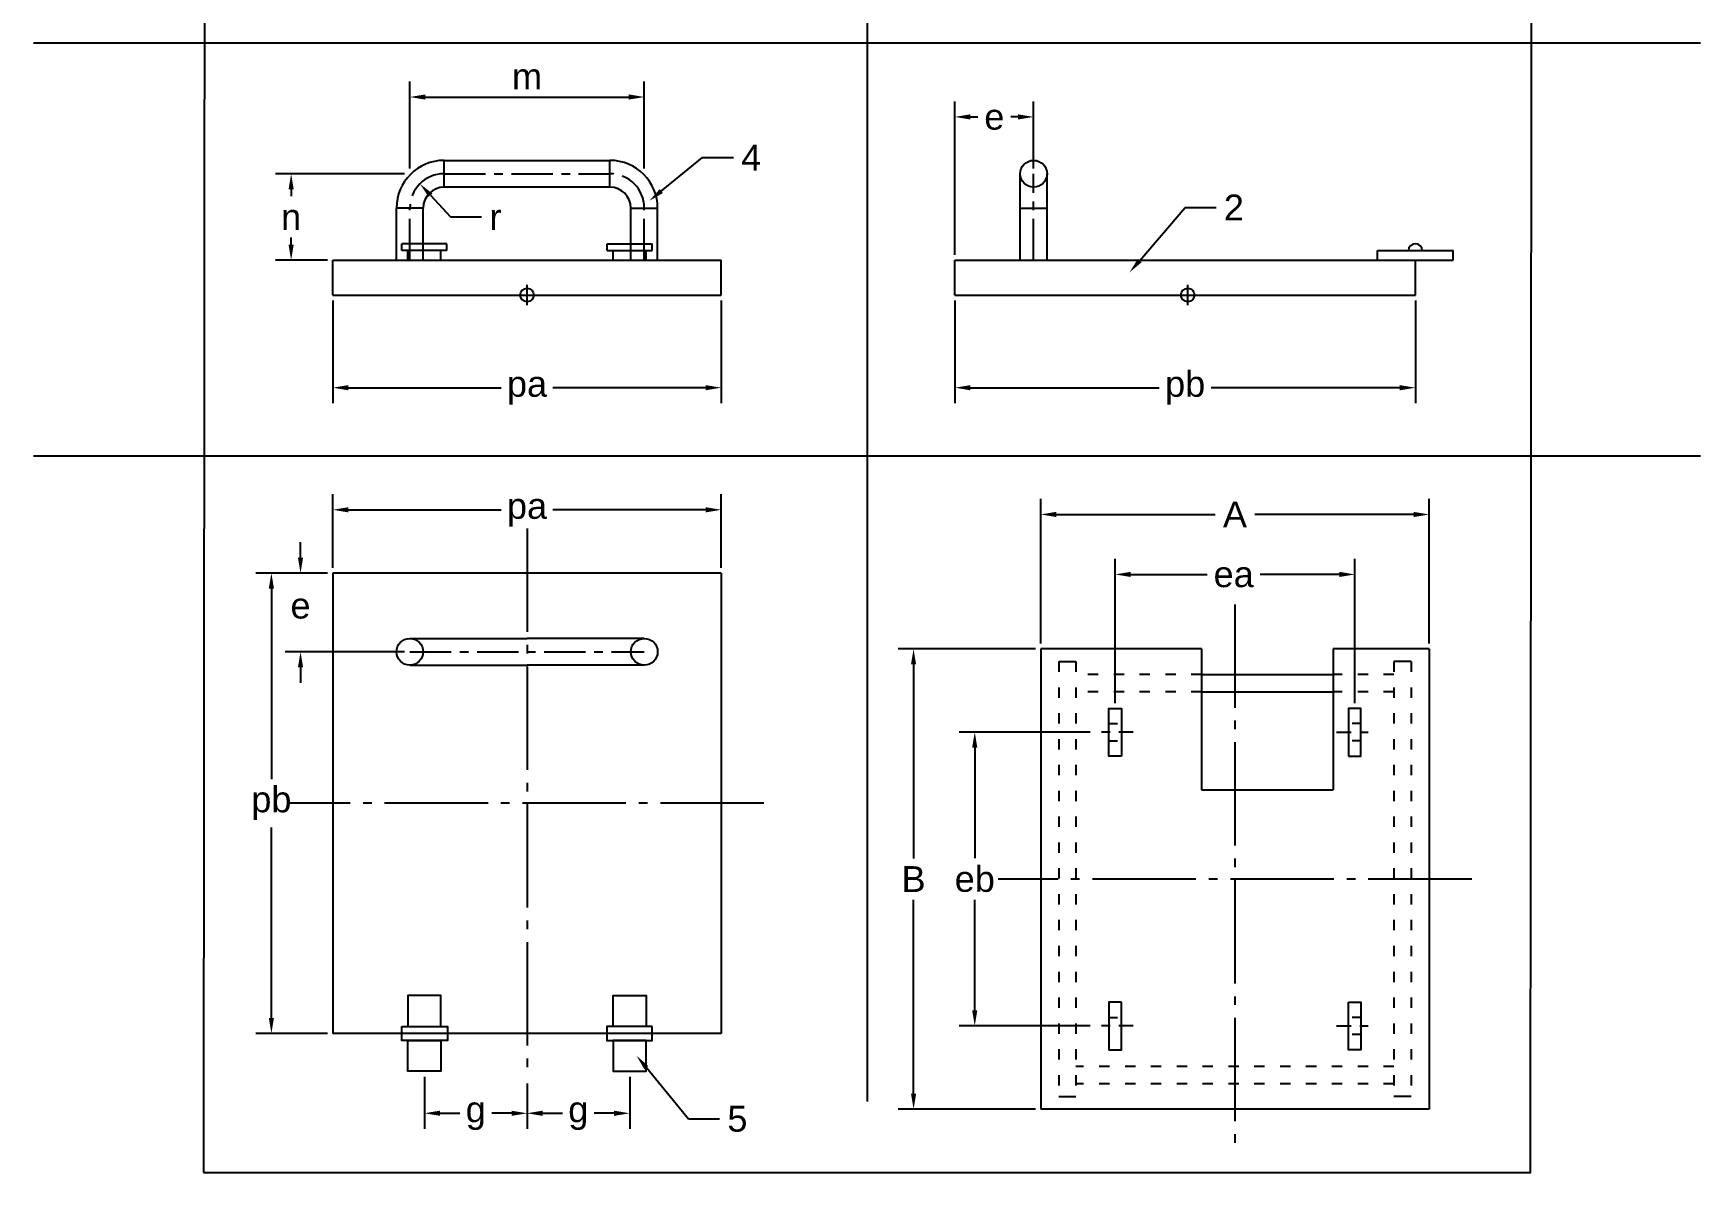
# Model space of a CAD drawing. Header units: inches. Extents: x 9.7 to 95.1, y 3.4 to 60.9.
# Drawn here: x 52.24 to 71.58, y 6.74 to 19.96 of the extents above; entities that cross this region are included whole.
import ezdxf
from ezdxf import colors
from ezdxf.entities.mleader import LeaderData, LeaderLine
from ezdxf.math import Vec2, Vec3

# ---------------------------------------------------------------- set-up
doc = ezdxf.new("R2010")
doc.units = ezdxf.units.IN
doc.header["$MEASUREMENT"] = 0
doc.linetypes.add('ACAD_ISO03W100', pattern=[30, 12, -18])
doc.linetypes.add('ACAD_ISO04W100', pattern=[30, 24, -3, 0, -3])
doc.styles.get("Standard").update_dxf_attribs({"font": 'arial.ttf'})
doc.dimstyles.get("Standard").update_dxf_attribs({"dimtxt": 0.18, "dimasz": 0.18, "dimexe": 0.18, "dimexo": 0.0625, "dimgap": 0.09, "dimtad": 0, "dimtih": 1, "dimtoh": 1, "dimdec": 4, "dimzin": 0, "dimdsep": 46, "dimtxsty": 'Standard', "dimcen": 0.09, "dimadec": 0, "dimazin": 0, "dimtfac": 1, "dimtdec": 4, "dimtofl": 0, "dimtmove": 0, "dimatfit": 3, "dimfxl": 1, "dimtolj": 1, "dimtzin": 0, "dimarcsym": 0})

# ---------------------------------------------------------------- blocks, each defined once
blk = doc.blocks.new('*D29')
at = {"color": 0, "linetype": 'Continuous', "lineweight": -2, "transparency": 16777216}
for p, q in [((55.714, 13.762), (55.714, 14.615)), ((60.22, 13.762), (60.22, 14.615)), ((55.894, 14.435), (57.667, 14.435)), ((60.04, 14.435), (58.268, 14.435))]:
    blk.add_line(p, q, dxfattribs=at)
at = {"color": 0, "linetype": 'Continuous', "transparency": 16777216}
for points in [[(55.894, 14.465), (55.894, 14.405), (55.714, 14.435)], [(60.04, 14.465), (60.04, 14.405), (60.22, 14.435)]]:
    blk.add_solid(points, dxfattribs=at)
at = {"layer": 'Defpoints', "color": 0, "linetype": 'Continuous', "transparency": 16777216}
for p in [(60.22, 14.435), (55.714, 13.7), (60.22, 13.7)]:
    blk.add_point(p, dxfattribs=at)
at = {"color": 0, "linetype": 'Continuous', "transparency": 16777216, "insert": (57.967, 14.435), "char_height": 0.3, "attachment_point": 5}
blk.add_mtext('\\A1;pa', dxfattribs=at)
blk = doc.blocks.new('*D30')
at = {"color": 0, "linetype": 'Continuous', "lineweight": -2, "transparency": 16777216}
for p, q in [((55.652, 13.7), (54.821, 13.7)), ((55.001, 13.52), (55.001, 11.31)), ((55.001, 8.538), (55.001, 10.747)), ((55.652, 8.358), (54.821, 8.358))]:
    blk.add_line(p, q, dxfattribs=at)
at = {"color": 0, "linetype": 'Continuous', "transparency": 16777216}
for points in [[(54.971, 13.52), (55.031, 13.52), (55.001, 13.7)], [(54.971, 8.538), (55.031, 8.538), (55.001, 8.358)]]:
    blk.add_solid(points, dxfattribs=at)
at = {"layer": 'Defpoints', "color": 0, "linetype": 'Continuous', "transparency": 16777216}
for p in [(55.714, 13.7), (55.001, 8.358), (55.714, 8.358)]:
    blk.add_point(p, dxfattribs=at)
at = {"color": 0, "linetype": 'Continuous', "transparency": 16777216, "insert": (55.001, 11.029), "char_height": 0.3, "attachment_point": 5}
blk.add_mtext('\\A1;pb', dxfattribs=at)
blk = doc.blocks.new('*D27')
at = {"color": 0, "linetype": 'Continuous', "lineweight": -2, "transparency": 16777216}
for p, q in [((56.607, 18.397), (56.607, 19.406)), ((59.327, 18.397), (59.327, 19.406)), ((56.787, 19.226), (59.147, 19.226))]:
    blk.add_line(p, q, dxfattribs=at)
at = {"color": 0, "linetype": 'Continuous', "transparency": 16777216}
for points in [[(56.787, 19.256), (56.787, 19.196), (56.607, 19.226)], [(59.147, 19.256), (59.147, 19.196), (59.327, 19.226)]]:
    blk.add_solid(points, dxfattribs=at)
at = {"layer": 'Defpoints', "color": 0, "linetype": 'Continuous', "transparency": 16777216}
for p in [(59.327, 19.226), (56.607, 18.335), (59.327, 18.335)]:
    blk.add_point(p, dxfattribs=at)
at = {"color": 0, "linetype": 'Continuous', "transparency": 16777216, "insert": (57.967, 19.466), "char_height": 0.3, "attachment_point": 5}
blk.add_mtext('\\A1;m', dxfattribs=at)
blk = doc.blocks.new('*D31')
at = {"color": 0, "linetype": 'Continuous', "lineweight": -2, "transparency": 16777216}
for p, q in [((56.545, 18.335), (55.05, 18.335)), ((55.23, 18.155), (55.23, 18.074)), ((55.23, 17.513), (55.23, 17.594)), ((55.652, 17.333), (55.05, 17.333))]:
    blk.add_line(p, q, dxfattribs=at)
at = {"color": 0, "linetype": 'Continuous', "transparency": 16777216}
for points in [[(55.2, 18.155), (55.26, 18.155), (55.23, 18.335)], [(55.2, 17.513), (55.26, 17.513), (55.23, 17.333)]]:
    blk.add_solid(points, dxfattribs=at)
at = {"layer": 'Defpoints', "color": 0, "linetype": 'Continuous', "transparency": 16777216}
for p in [(55.23, 18.335), (56.607, 18.335), (55.714, 17.333)]:
    blk.add_point(p, dxfattribs=at)
at = {"color": 0, "linetype": 'Continuous', "transparency": 16777216, "insert": (55.23, 17.834), "char_height": 0.3, "attachment_point": 5}
blk.add_mtext('\\A1;n', dxfattribs=at)
blk = doc.blocks.new('*D32')
at = {"color": 0, "linetype": 'Continuous', "lineweight": -2, "transparency": 16777216}
for p, q in [((62.932, 17.396), (62.932, 19.175)), ((63.845, 18.397), (63.845, 19.175)), ((63.112, 18.995), (63.198, 18.995)), ((63.665, 18.995), (63.579, 18.995))]:
    blk.add_line(p, q, dxfattribs=at)
at = {"color": 0, "linetype": 'Continuous', "transparency": 16777216}
for points in [[(63.112, 19.025), (63.112, 18.965), (62.932, 18.995)], [(63.665, 19.025), (63.665, 18.965), (63.845, 18.995)]]:
    blk.add_solid(points, dxfattribs=at)
at = {"layer": 'Defpoints', "color": 0, "linetype": 'Continuous', "transparency": 16777216}
for p in [(63.845, 18.995), (63.845, 18.335), (62.932, 17.333)]:
    blk.add_point(p, dxfattribs=at)
at = {"color": 0, "linetype": 'Continuous', "transparency": 16777216, "insert": (63.389, 18.995), "char_height": 0.3, "attachment_point": 5}
blk.add_mtext('\\A1;e', dxfattribs=at)
blk = doc.blocks.new('*D33')
at = {"color": 0, "linetype": 'Continuous', "lineweight": -2, "transparency": 16777216}
for p, q in [((56.777, 7.855), (56.777, 7.251)), ((57.967, 7.777), (57.967, 7.251)), ((56.957, 7.431), (57.186, 7.431)), ((57.787, 7.431), (57.558, 7.431))]:
    blk.add_line(p, q, dxfattribs=at)
at = {"color": 0, "linetype": 'Continuous', "transparency": 16777216}
for points in [[(56.957, 7.461), (56.957, 7.401), (56.777, 7.431)], [(57.787, 7.461), (57.787, 7.401), (57.967, 7.431)]]:
    blk.add_solid(points, dxfattribs=at)
at = {"layer": 'Defpoints', "color": 0, "linetype": 'Continuous', "transparency": 16777216}
for p in [(56.777, 7.918), (57.967, 7.84), (57.967, 7.431)]:
    blk.add_point(p, dxfattribs=at)
at = {"color": 0, "linetype": 'Continuous', "transparency": 16777216, "insert": (57.372, 7.431), "char_height": 0.3, "attachment_point": 5}
blk.add_mtext('\\A1;g', dxfattribs=at)
blk = doc.blocks.new('*D28')
at = {"color": 0, "linetype": 'Continuous', "lineweight": -2, "transparency": 16777216}
for p, q in [((57.967, 7.777), (57.967, 7.251)), ((59.158, 7.855), (59.158, 7.251)), ((58.147, 7.431), (58.377, 7.431)), ((58.978, 7.431), (58.748, 7.431))]:
    blk.add_line(p, q, dxfattribs=at)
at = {"color": 0, "linetype": 'Continuous', "transparency": 16777216}
for points in [[(58.147, 7.461), (58.147, 7.401), (57.967, 7.431)], [(58.978, 7.461), (58.978, 7.401), (59.158, 7.431)]]:
    blk.add_solid(points, dxfattribs=at)
at = {"layer": 'Defpoints', "color": 0, "linetype": 'Continuous', "transparency": 16777216}
for p in [(57.967, 7.84), (59.158, 7.918), (57.967, 7.431)]:
    blk.add_point(p, dxfattribs=at)
at = {"color": 0, "linetype": 'Continuous', "transparency": 16777216, "insert": (58.562, 7.431), "char_height": 0.3, "attachment_point": 5}
blk.add_mtext('\\A1;g', dxfattribs=at)
blk = doc.blocks.new('*D34')
at = {"color": 0, "linetype": 'Continuous', "lineweight": -2, "transparency": 16777216}
for p, q in [((55.714, 16.865), (55.714, 15.672)), ((60.22, 16.865), (60.22, 15.672)), ((55.894, 15.852), (57.667, 15.852)), ((60.04, 15.852), (58.268, 15.852))]:
    blk.add_line(p, q, dxfattribs=at)
at = {"color": 0, "linetype": 'Continuous', "transparency": 16777216}
for points in [[(55.894, 15.882), (55.894, 15.822), (55.714, 15.852)], [(60.04, 15.882), (60.04, 15.822), (60.22, 15.852)]]:
    blk.add_solid(points, dxfattribs=at)
at = {"layer": 'Defpoints', "color": 0, "linetype": 'Continuous', "transparency": 16777216}
for p in [(55.714, 16.928), (60.22, 16.928), (60.22, 15.852)]:
    blk.add_point(p, dxfattribs=at)
at = {"color": 0, "linetype": 'Continuous', "transparency": 16777216, "insert": (57.967, 15.852), "char_height": 0.3, "attachment_point": 5}
blk.add_mtext('\\A1;pa', dxfattribs=at)
blk = doc.blocks.new('*D35')
at = {"color": 0, "linetype": 'Continuous', "lineweight": -2, "transparency": 16777216}
for p, q in [((62.932, 16.865), (62.932, 15.672)), ((68.274, 16.865), (68.274, 15.672)), ((63.112, 15.852), (65.303, 15.852)), ((68.094, 15.852), (65.904, 15.852))]:
    blk.add_line(p, q, dxfattribs=at)
at = {"color": 0, "linetype": 'Continuous', "transparency": 16777216}
for points in [[(63.112, 15.882), (63.112, 15.822), (62.932, 15.852)], [(68.094, 15.882), (68.094, 15.822), (68.274, 15.852)]]:
    blk.add_solid(points, dxfattribs=at)
at = {"layer": 'Defpoints', "color": 0, "linetype": 'Continuous', "transparency": 16777216}
for p in [(62.932, 16.928), (68.274, 16.928), (68.274, 15.852)]:
    blk.add_point(p, dxfattribs=at)
at = {"color": 0, "linetype": 'Continuous', "transparency": 16777216, "insert": (65.603, 15.852), "char_height": 0.3, "attachment_point": 5}
blk.add_mtext('\\A1;pb', dxfattribs=at)
blk = doc.blocks.new('*D36')
at = {"color": 0, "linetype": 'Continuous', "lineweight": -2, "transparency": 16777216}
for p, q in [((55.339, 13.88), (55.339, 14.06)), ((55.652, 13.7), (55.159, 13.7)), ((56.545, 12.787), (55.159, 12.787)), ((55.339, 12.607), (55.339, 12.427))]:
    blk.add_line(p, q, dxfattribs=at)
at = {"color": 0, "linetype": 'Continuous', "transparency": 16777216}
for points in [[(55.309, 13.88), (55.369, 13.88), (55.339, 13.7)], [(55.309, 12.607), (55.369, 12.607), (55.339, 12.787)]]:
    blk.add_solid(points, dxfattribs=at)
at = {"layer": 'Defpoints', "color": 0, "linetype": 'Continuous', "transparency": 16777216}
for p in [(55.339, 13.7), (55.714, 13.7), (56.607, 12.787)]:
    blk.add_point(p, dxfattribs=at)
at = {"color": 0, "linetype": 'Continuous', "transparency": 16777216, "insert": (55.339, 13.321), "char_height": 0.3, "attachment_point": 5}
blk.add_mtext('\\A1;e', dxfattribs=at)
blk = doc.blocks.new('*D40')
at = {"color": 0, "linetype": 'Continuous', "lineweight": -2, "transparency": 16777216}
for p, q in [((63.928, 12.882), (63.928, 14.561)), ((68.434, 12.882), (68.434, 14.561)), ((64.108, 14.381), (65.951, 14.381)), ((68.254, 14.381), (66.411, 14.381))]:
    blk.add_line(p, q, dxfattribs=at)
at = {"color": 0, "linetype": 'Continuous', "transparency": 16777216}
for points in [[(64.108, 14.411), (64.108, 14.351), (63.928, 14.381)], [(68.254, 14.411), (68.254, 14.351), (68.434, 14.381)]]:
    blk.add_solid(points, dxfattribs=at)
at = {"layer": 'Defpoints', "color": 0, "linetype": 'Continuous', "transparency": 16777216}
for p in [(68.434, 14.381), (63.928, 12.82), (68.434, 12.82)]:
    blk.add_point(p, dxfattribs=at)
at = {"color": 0, "linetype": 'Continuous', "transparency": 16777216, "insert": (66.181, 14.381), "char_height": 0.3, "attachment_point": 5}
blk.add_mtext('\\A1;A', dxfattribs=at)
blk = doc.blocks.new('*D41')
at = {"color": 0, "linetype": 'Continuous', "lineweight": -2, "transparency": 16777216}
for p, q in [((63.865, 12.82), (62.272, 12.82)), ((62.452, 12.64), (62.452, 10.389)), ((62.452, 7.658), (62.452, 9.909)), ((63.865, 7.478), (62.272, 7.478))]:
    blk.add_line(p, q, dxfattribs=at)
at = {"color": 0, "linetype": 'Continuous', "transparency": 16777216}
for points in [[(62.422, 12.64), (62.482, 12.64), (62.452, 12.82)], [(62.422, 7.658), (62.482, 7.658), (62.452, 7.478)]]:
    blk.add_solid(points, dxfattribs=at)
at = {"layer": 'Defpoints', "color": 0, "linetype": 'Continuous', "transparency": 16777216}
for p in [(63.928, 12.82), (62.452, 7.478), (63.928, 7.478)]:
    blk.add_point(p, dxfattribs=at)
at = {"color": 0, "linetype": 'Continuous', "transparency": 16777216, "insert": (62.452, 10.149), "char_height": 0.3, "attachment_point": 5}
blk.add_mtext('\\A1;B', dxfattribs=at)
blk = doc.blocks.new('*D39')
at = {"color": 0, "linetype": 'Continuous', "lineweight": -2, "transparency": 16777216}
for p, q in [((64.791, 12.192), (64.791, 13.865)), ((67.571, 12.192), (67.571, 13.865)), ((64.971, 13.685), (65.859, 13.685)), ((67.391, 13.685), (66.472, 13.685))]:
    blk.add_line(p, q, dxfattribs=at)
at = {"color": 0, "linetype": 'Continuous', "transparency": 16777216}
for points in [[(64.971, 13.715), (64.971, 13.655), (64.791, 13.685)], [(67.391, 13.715), (67.391, 13.655), (67.571, 13.685)]]:
    blk.add_solid(points, dxfattribs=at)
at = {"layer": 'Defpoints', "color": 0, "linetype": 'Continuous', "transparency": 16777216}
for p in [(64.791, 13.685), (64.791, 12.13), (67.571, 12.13)]:
    blk.add_point(p, dxfattribs=at)
at = {"color": 0, "linetype": 'Continuous', "transparency": 16777216, "insert": (66.166, 13.685), "char_height": 0.3, "attachment_point": 5}
blk.add_mtext('\\A1;ea', dxfattribs=at)
blk = doc.blocks.new('*D42')
at = {"color": 0, "linetype": 'Continuous', "lineweight": -2, "transparency": 16777216}
for p, q in [((64.502, 11.853), (62.982, 11.853)), ((63.162, 11.673), (63.162, 10.391)), ((63.162, 8.625), (63.162, 9.907)), ((64.502, 8.445), (62.982, 8.445))]:
    blk.add_line(p, q, dxfattribs=at)
at = {"color": 0, "linetype": 'Continuous', "transparency": 16777216}
for points in [[(63.132, 11.673), (63.192, 11.673), (63.162, 11.853)], [(63.132, 8.625), (63.192, 8.625), (63.162, 8.445)]]:
    blk.add_solid(points, dxfattribs=at)
at = {"layer": 'Defpoints', "color": 0, "linetype": 'Continuous', "transparency": 16777216}
for p in [(64.565, 11.853), (63.162, 8.445), (64.565, 8.445)]:
    blk.add_point(p, dxfattribs=at)
at = {"color": 0, "linetype": 'Continuous', "transparency": 16777216, "insert": (63.162, 10.149), "char_height": 0.3, "attachment_point": 5}
blk.add_mtext('\\A1;eb', dxfattribs=at)

msp = doc.modelspace()

# ---------------------------------------------------------------- linework, layer by layer
at = {"color": 4}
for p, q in [((61.91171, 35.83289), (61.91171, 7.56654)), ((52.23902, 19.85563), (71.58439, 19.85563)), ((52.23902, 15.05952), (71.58439, 15.05952))]:
    msp.add_line(p, q, dxfattribs=at)
at = {"color": 5}
for p, q in [((57.00577, 18.17963), (57.00577, 18.49033)), ((57.00577, 18.49033), (58.92882, 18.49033)), ((58.92882, 18.17963), (58.92882, 18.49033)), ((63.68957, 17.33313), (63.68957, 18.33498)), ((64.00026, 17.33313), (64.00026, 18.33498)), ((58.92882, 18.17963), (57.00577, 18.17963)), ((56.45196, 17.33313), (56.45196, 17.93651)), ((56.76265, 17.93651), (56.45196, 17.93651)), ((56.76265, 17.33313), (56.76265, 17.93651)), ((59.17194, 17.33313), (59.17194, 17.93651)), ((59.17194, 17.93651), (59.48263, 17.93651)), ((59.48263, 17.33313), (59.48263, 17.93651)), ((63.68957, 17.93651), (64.00026, 17.93651)), ((56.60731, 12.94239), (57.96729, 12.94239)), ((59.32728, 12.94239), (57.96729, 12.94239)), ((56.60731, 12.6317), (57.96729, 12.6317)), ((59.32728, 12.6317), (57.96729, 12.6317))]:
    msp.add_line(p, q, dxfattribs=at)
at = {"color": 5, "linetype": 'ACAD_ISO04W100', "ltscale": 0.02}
for p, q in [((57.00577, 18.33498), (58.92882, 18.33498)), ((63.84492, 17.33313), (63.84492, 18.33498)), ((56.60731, 17.33313), (56.60731, 17.93651)), ((59.32728, 17.33313), (59.32728, 17.93651)), ((56.60731, 12.78705), (59.32728, 12.78705))]:
    msp.add_line(p, q, dxfattribs=at)
at = {"color": 1, "linetype": 'Continuous'}
for p, q in [((57.03747, 17.52371), (56.51631, 17.52371)), ((56.51631, 17.44339), (56.51631, 17.52371)), ((57.03747, 17.44339), (56.51631, 17.44339)), ((56.58551, 17.33313), (56.58551, 17.44339)), ((56.96827, 17.33313), (56.96827, 17.44339)), ((56.96827, 17.33313), (56.96827, 17.44339)), ((57.03747, 17.44339), (57.03747, 17.52371)), ((58.89712, 17.52371), (59.41828, 17.52371)), ((58.89712, 17.44339), (58.89712, 17.52371)), ((58.89712, 17.44339), (59.41828, 17.44339)), ((58.96632, 17.33313), (58.96632, 17.44339)), ((58.96632, 17.33313), (58.96632, 17.44339)), ((59.34908, 17.33313), (59.34908, 17.44339)), ((59.41828, 17.44339), (59.41828, 17.52371)), ((67.83442, 17.33313), (67.83442, 17.44339)), ((67.83442, 17.44339), (68.71419, 17.44339)), ((68.19398, 17.44339), (68.35463, 17.44339)), ((68.71419, 17.33313), (68.71419, 17.44339)), ((55.71434, 16.92771), (55.71434, 17.33313)), ((55.71434, 17.33313), (60.22025, 17.33313)), ((60.22025, 16.92771), (60.22025, 17.33313)), ((62.93237, 16.92771), (62.93237, 17.33313)), ((62.93237, 17.33313), (68.27431, 17.33313)), ((67.83442, 17.33313), (68.71419, 17.33313)), ((68.27431, 16.92771), (68.27431, 17.33313)), ((57.96729, 16.81012), (57.96729, 17.0453)), ((65.63336, 16.81012), (65.63336, 17.0453)), ((55.71434, 16.92771), (60.22025, 16.92771)), ((57.8497, 16.92771), (58.08489, 16.92771)), ((62.93237, 16.92771), (68.27431, 16.92771)), ((65.51576, 16.92771), (65.75095, 16.92771)), ((65.79466, 12.82), (65.79466, 11.18488)), ((67.32197, 12.82), (67.32197, 11.18488)), ((64.13647, 12.67427), (64.33647, 12.67427)), ((68.2253, 12.67427), (68.0253, 12.67427)), ((65.79466, 12.52379), (67.32197, 12.52379)), ((65.79466, 12.32379), (67.32197, 12.32379)), ((65.79466, 11.18488), (67.32197, 11.18488)), ((64.13647, 7.62379), (64.33647, 7.62379)), ((68.2253, 7.62379), (68.0253, 7.62379))]:
    msp.add_line(p, q, dxfattribs=at)
at = {"color": 1, "linetype": 'ACAD_ISO04W100', "ltscale": 0.05}
for p, q in [((57.96729, 14.21736), (57.96729, 7.83988)), ((66.18089, 13.33777), (66.18089, 6.96029)), ((60.71466, 11.02862), (55.21993, 11.02862)), ((68.92825, 10.14903), (63.43352, 10.14903))]:
    msp.add_line(p, q, dxfattribs=at)
at = {"color": 1}
for p, q in [((55.71434, 13.69959), (55.71434, 8.35765)), ((60.22025, 13.69959), (55.71434, 13.69959)), ((60.22025, 13.69959), (60.22025, 8.35765)), ((63.92793, 12.82), (63.92793, 7.47806)), ((65.79466, 12.82), (63.92793, 12.82)), ((68.43384, 12.82), (67.32197, 12.82)), ((68.43384, 12.82), (68.43384, 7.47806)), ((60.22025, 8.35765), (55.71434, 8.35765)), ((68.43384, 7.47806), (63.92793, 7.47806))]:
    msp.add_line(p, q, dxfattribs=at)
at = {"color": 1, "linetype": 'ACAD_ISO03W100', "ltscale": 0.01}
for p, q in [((64.13647, 12.67427), (64.13647, 7.62379)), ((64.33647, 12.67427), (64.33647, 7.62379)), ((68.0253, 12.67427), (68.0253, 7.62379)), ((68.2253, 12.67427), (68.2253, 7.62379)), ((65.79466, 12.52379), (64.33647, 12.52379)), ((68.0253, 12.52379), (67.32197, 12.52379)), ((65.79466, 12.32379), (64.33647, 12.32379)), ((68.0253, 12.32379), (67.32197, 12.32379)), ((68.0253, 7.97427), (64.33647, 7.97427)), ((68.0253, 7.77427), (64.33647, 7.77427))]:
    msp.add_line(p, q, dxfattribs=at)
at = {"color": 1, "linetype": 'ACAD_ISO04W100', "ltscale": 0.007}
for p, q in [((65.00123, 11.85355), (64.56466, 11.85343)), ((67.36054, 11.85355), (67.79711, 11.85343)), ((65.00123, 8.44452), (64.56466, 8.44463)), ((67.36054, 8.44452), (67.79711, 8.44463))]:
    msp.add_line(p, q, dxfattribs=at)
at = {"color": 1, "linetype": 'ACAD_ISO03W100', "ltscale": 0.002}
for p, q in [((64.71893, 11.95317), (64.86332, 11.95317)), ((67.64284, 11.95317), (67.49845, 11.95317)), ((64.71904, 11.75369), (64.86343, 11.75385)), ((67.64273, 11.75369), (67.49834, 11.75385)), ((64.71904, 8.54437), (64.86343, 8.54421)), ((67.64273, 8.54437), (67.49834, 8.54421)), ((67.64284, 8.3449), (67.49845, 8.3449))]:
    msp.add_line(p, q, dxfattribs=at)
for p, q in [((60.22025, 8.35765), (55.71434, 8.35765)), ((68.43384, 7.47806), (63.92793, 7.47806))]:
    msp.add_line(p, q)
at = {"color": 1, "linetype": 'Continuous'}
for points in [[(54.21171, 6.74159), (69.61171, 6.74159), (69.63682, 36.63762), (54.23682, 36.63763)], [(64.86332, 11.5773), (64.71893, 11.5773), (64.71893, 12.12956), (64.86332, 12.12956)], [(67.49845, 11.5773), (67.64284, 11.5773), (67.64284, 12.12956), (67.49845, 12.12956)], [(56.58551, 8.43798), (56.96827, 8.43798), (56.96827, 8.79754), (56.58551, 8.79754)], [(59.34908, 8.43798), (58.96632, 8.43798), (58.96632, 8.79754), (59.34908, 8.79754)], [(64.86332, 8.72076), (64.71893, 8.72076), (64.71893, 8.1685), (64.86332, 8.1685)], [(67.49845, 8.72076), (67.64284, 8.72076), (67.64284, 8.1685), (67.49845, 8.1685)], [(56.51631, 8.43798), (57.04338, 8.43798), (57.04338, 8.27733), (56.51631, 8.27733)], [(59.41828, 8.43798), (58.89121, 8.43798), (58.89121, 8.27733), (59.41828, 8.27733)], [(56.58551, 8.27733), (56.96827, 8.27733), (56.96827, 7.91777), (56.58551, 7.91777)], [(59.34908, 8.27733), (58.96632, 8.27733), (58.96632, 7.91777), (59.34908, 7.91777)]]:
    msp.add_lwpolyline(points, close=True, dxfattribs=at)
at = {"color": 5}
for centre in [(63.84492, 18.33498), (56.60731, 12.78705), (59.32728, 12.78705)]:
    msp.add_circle(centre, 0.15535, dxfattribs=at)
at = {"color": 1, "linetype": 'Continuous'}
for centre in [(57.96729, 16.92771), (65.63336, 16.92771)]:
    msp.add_circle(centre, 0.07848, dxfattribs=at)
at = {"color": 5}
for centre, radius, start, end in [((57.00577, 17.93651), 0.55382, 90, 180), ((58.92882, 17.93651), 0.55382, 0, 90), ((57.00577, 17.93651), 0.24312, 90, 180), ((58.92882, 17.93651), 0.24312, 0, 90)]:
    msp.add_arc(centre, radius, start, end, dxfattribs=at)
at = {"color": 5, "linetype": 'ACAD_ISO04W100', "ltscale": 0.02}
for centre, start, end in [((57.00577, 17.93651), 90, 180), ((58.92882, 17.93651), 0, 90)]:
    msp.add_arc(centre, 0.39847, start, end, dxfattribs=at)
at = {"color": 1, "linetype": 'Continuous'}
msp.add_arc((68.27431, 17.44339), 0.08033, 0, 180, dxfattribs=at)

# ---------------------------------------------------------------- dimensions: what is measured, and where the dimension line sits
for base, p1, p2, text, override, picture, middle in [((59.32728, 19.22644), (56.60731, 18.33498), (59.32728, 18.33498), 'm', {"dimtxt": 0.3, "dimtad": 3, "dimtih": 0}, '*D27', (57.96729, 19.46644)), ((60.22025, 15.85169), (55.71434, 16.92771), (60.22025, 16.92771), 'pa', {"dimtxt": 0.3}, '*D34', (57.96729, 15.85169)), ((68.27431, 15.85169), (62.93237, 16.92771), (68.27431, 16.92771), 'pb', {"dimtxt": 0.3}, '*D35', (65.60334, 15.85169)), ((60.22025, 14.43497), (55.71434, 13.69959), (60.22025, 13.69959), 'pa', {"dimtxt": 0.3}, '*D29', (57.96729, 14.43497)), ((57.96729, 7.43085), (56.77689, 7.91777), (57.96729, 7.83988), 'g', {"dimtxt": 0.3}, '*D33', (57.37209, 7.43085))]:
    dim = msp.add_linear_dim(base=base, p1=p1, p2=p2, text=text, dimstyle='Standard', override=override, dxfattribs=at)
    dim.commit()
    dim.dimension.update_dxf_attribs({"geometry": picture, "text_midpoint": middle})
for base, p1, p2, text, picture, middle in [((63.84492, 18.99526), (62.93237, 17.33313), (63.84492, 18.33498), 'e', '*D32', (63.38864, 18.99526)), ((68.43384, 14.38146), (63.92793, 12.82), (68.43384, 12.82), 'A', '*D40', (66.18089, 14.38146)), ((64.79113, 13.68471), (67.57064, 12.12956), (64.79113, 12.12956), 'ea', '*D39', (66.16575, 13.68471))]:
    dim = msp.add_linear_dim(base=base, p1=p1, p2=p2, text=text, dimstyle='Standard', override={"dimtxt": 0.3}, dxfattribs=at)
    dim.commit()
    dim.dimension.update_dxf_attribs({"geometry": picture, "text_midpoint": middle, "dimtype": 160})
for base, p1, p2, text, picture, middle in [((55.23035, 18.33498), (55.71434, 17.33313), (56.60731, 18.33498), 'n', '*D31', (55.23035, 17.83406)), ((55.33895, 13.69959), (56.60731, 12.78705), (55.71434, 13.69959), 'e', '*D36', (55.33895, 13.32067)), ((62.4523, 7.47806), (63.92793, 12.82), (63.92793, 7.47806), 'B', '*D41', (62.4523, 10.14903)), ((63.16204, 8.44463), (64.56466, 11.85343), (64.56466, 8.44463), 'eb', '*D42', (63.16204, 10.14903))]:
    dim = msp.add_linear_dim(base=base, p1=p1, p2=p2, angle=90, text=text, dimstyle='Standard', override={"dimtxt": 0.3}, dxfattribs=at)
    dim.commit()
    dim.dimension.update_dxf_attribs({"geometry": picture, "text_midpoint": middle, "dimtype": 160})
for base, p1, p2, angle, text, picture, middle in [((55.00079, 8.35765), (55.71434, 13.69959), (55.71434, 8.35765), 90, 'pb', '*D30', (55.00079, 11.02862)), ((57.96729, 7.43085), (59.1577, 7.91777), (57.96729, 7.83988), 180, 'g', '*D28', (58.5625, 7.43085))]:
    dim = msp.add_linear_dim(base=base, p1=p1, p2=p2, angle=angle, text=text, dimstyle='Standard', override={"dimtxt": 0.3}, dxfattribs=at)
    dim.commit()
    dim.dimension.update_dxf_attribs({"geometry": picture, "text_midpoint": middle})

# ---------------------------------------------------------------- leaders
ml = msp.add_multileader_mtext('Standard', dxfattribs=at)
ml.set_content('4', color=1)
ml.set_leader_properties()
ml.build(insert=Vec2(0, 0))
ml.multileader.update_dxf_attribs({"dogleg_length": 0.36, "arrow_head_size": 0.18})
ctx = ml.context
ctx.base_point, ctx.char_height, ctx.arrow_head_size, ctx.landing_gap_size, ctx.plane_origin = Vec3(60.36134, 18.52229), 0.3, 0.18, 0.09, Vec3(59.38542, 18.02076)
notes = []
notes.append((ctx, [(0, (1, 1, 0), (60.00134, 18.52229), (1, 0), 0.36, [(0, [(59.38542, 18.02076)], 0, [])])]))
ctx.mtext.insert, ctx.mtext.flow_direction = Vec3(60.45134, 18.67229), 5
ml = msp.add_multileader_mtext('Standard', dxfattribs=at)
ml.set_content('r', color=1)
ml.set_leader_properties()
ml.build(insert=Vec2(0, 0))
ml.multileader.update_dxf_attribs({"dogleg_length": 0.36, "arrow_head_size": 0.18})
ctx = ml.context
ctx.base_point, ctx.char_height, ctx.arrow_head_size, ctx.landing_gap_size, ctx.plane_origin = Vec3(57.44067, 17.83342), 0.3, 0.18, 0.09, Vec3(56.72401, 18.21827)
notes.append((ctx, [(0, (1, 1, 0), (57.08067, 17.83342), (1, 0), 0.36, [(0, [(56.72401, 18.21827)], 0, [])])]))
ctx.mtext.insert, ctx.mtext.flow_direction = Vec3(57.53067, 17.98342), 5
ml = msp.add_multileader_mtext('Standard', dxfattribs=at)
ml.set_content('2', color=1)
ml.set_leader_properties()
ml.build(insert=Vec2(0, 0))
ml.multileader.update_dxf_attribs({"dogleg_length": 0.36, "arrow_head_size": 0.18})
ctx = ml.context
ctx.base_point, ctx.char_height, ctx.arrow_head_size, ctx.landing_gap_size, ctx.plane_origin = Vec3(65.96199, 17.94382), 0.3, 0.18, 0.09, Vec3(64.95896, 17.19106)
notes.append((ctx, [(0, (1, 1, 0), (65.60199, 17.94382), (1, 0), 0.36, [(0, [(64.95896, 17.19106)], 0, [])])]))
ctx.mtext.insert, ctx.mtext.flow_direction = Vec3(66.05199, 18.09382), 5
ml = msp.add_multileader_mtext('Standard', dxfattribs=at)
ml.set_content('5', color=1)
ml.set_leader_properties()
ml.build(insert=Vec2(0, 0))
ml.multileader.update_dxf_attribs({"dogleg_length": 0.36, "arrow_head_size": 0.18})
ctx = ml.context
ctx.base_point, ctx.char_height, ctx.arrow_head_size, ctx.landing_gap_size, ctx.plane_origin = Vec3(60.2016, 7.36471), 0.3, 0.18, 0.09, Vec3(59.23729, 8.09936)
notes.append((ctx, [(0, (1, 1, 0), (59.8416, 7.36471), (1, 0), 0.36, [(0, [(59.23729, 8.09936)], 0, [])])]))
ctx.mtext.insert, ctx.mtext.flow_direction = Vec3(60.2916, 7.51727), 5
for ctx, leaders in notes:
    for number, flags, end, landing, length, lines in leaders:
        leader = LeaderData()
        leader.index, (leader.has_last_leader_line, leader.has_dogleg_vector, leader.attachment_direction) = number, flags
        leader.last_leader_point, leader.dogleg_vector, leader.dogleg_length = Vec3(end), Vec3(landing), length
        for number, points, colour, breaks in lines:
            line = LeaderLine()
            line.index, line.vertices, line.color, line.breaks = number, Vec3.list(points), colors.encode_raw_color(colour), breaks
            leader.lines.append(line)
        ctx.leaders.append(leader)

doc.saveas('drawing.dxf')
